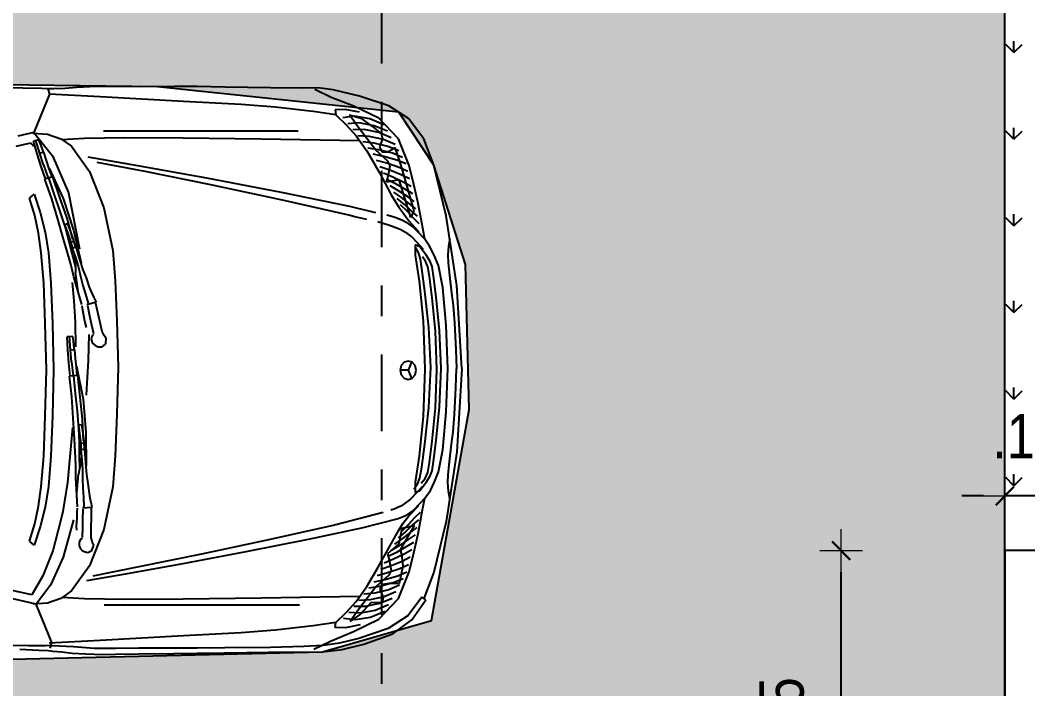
# Model space of a CAD drawing. Header units: millimetres. Extents: x 2718 to 3327, y 272 to 594.
# Drawn here: x 3072.515 to 3075.805, y 435.158 to 437.341 of the extents above; entities that cross this region are included whole.
import ezdxf

# ---------------------------------------------------------------- set-up
doc = ezdxf.new("R2010")
doc.units = ezdxf.units.MM
doc.header["$MEASUREMENT"] = 0
doc.linetypes.add('DASHDOT2', pattern=[0.5, 0.25, -0.125, 0, -0.125])
doc.layers.get('0').update_dxf_attribs({"linetype": 'CONTINUOUS'})
doc.layers.get('DEFPOINTS').update_dxf_attribs({"linetype": 'CONTINUOUS'})
doc.layers.add('COTA', color=7, linetype='CONTINUOUS')
doc.layers.add('E-hatch', color=8, linetype='CONTINUOUS')
doc.layers.add('E-Pen-C', color=4, linetype='CONTINUOUS', lineweight=15)
doc.layers.add('E-Pen-G', color=3, linetype='CONTINUOUS', lineweight=30)
doc.styles.add('F2', font='ARIALN.TTF')
doc.dimstyles.new('DIMENSION-1', dxfattribs={"dimtxt": 0.145, "dimasz": 0.07, "dimexe": 1, "dimexo": 0, "dimgap": 0.12, "dimtad": 1, "dimzin": 7, "dimdsep": 46, "dimtxsty": 'F2', "dimblk1": 'TRACO', "dimblk2": 'TRACO', "dimsah": 1, "dimcen": 1, "dimse1": 1, "dimse2": 1, "dimclrd": 4, "dimclre": 256, "dimclrt": 4, "dimadec": 8, "dimazin": 0, "dimtfac": 1, "dimtix": 1, "dimtmove": 2, "dimatfit": 3, "dimldrblk": 'TRACO', "dimfxl": 1, "dimtolj": 1, "dimtzin": 0, "dimarcsym": 0})

# ---------------------------------------------------------------- blocks, each defined once
blk = doc.blocks.new('TRACO')
at = {"layer": 'E-Pen-C'}
for p, q in [((0, 1), (0, -1)), ((-1, 0), (1, 0))]:
    blk.add_line(p, q, dxfattribs=at)
at = {"layer": 'E-Pen-G'}
blk.add_line((-0.424, -0.424), (0.424, 0.424), dxfattribs=at)
blk = doc.blocks.new('*D386')
at = {"layer": 'COTA', "color": 4, "linetype": 'Continuous', "lineweight": -2, "transparency": 16777216}
blk.add_line((3076.2363, 435.6789), (3076.2363, 439.2389), dxfattribs=at)
at = {"layer": 'DEFPOINTS', "color": 0, "linetype": 'Continuous', "transparency": 16777216}
for p in [(3075.7299, 439.3089, -2.0762), (3076.2363, 439.3089), (3075.7299, 435.6089)]:
    blk.add_point(p, dxfattribs=at)
at = {"layer": 'COTA', "color": 4, "linetype": 'Continuous', "lineweight": -2, "transparency": 16777216, "xscale": 0.07, "yscale": 0.07, "zscale": 0.07}
for p, rotation in [((3076.2363, 439.3089), 90), ((3076.2363, 435.6089), 270)]:
    blk.add_blockref('TRACO', p, dxfattribs=dict(at, rotation=rotation))
at = {"layer": 'COTA', "color": 4, "linetype": 'Continuous', "transparency": 16777216, "insert": (3076.0423, 437.4589), "char_height": 0.145, "attachment_point": 5, "rotation": 90, "style": 'F2'}
blk.add_mtext('\\A1;3.70', dxfattribs=at)
blk = doc.blocks.new('*D457')
at = {"layer": 'COTA', "color": 4, "linetype": 'Continuous', "lineweight": -2, "transparency": 16777216}
for p, q in [((3075.6599, 435.7873), (3075.5899, 435.7873)), ((3075.8799, 435.7873), (3075.7299, 435.7873)), ((3075.9499, 435.7873), (3076.0199, 435.7873))]:
    blk.add_line(p, q, dxfattribs=at)
at = {"layer": 'DEFPOINTS', "color": 0, "linetype": 'Continuous', "transparency": 16777216}
for p in [(3075.7299, 435.7873), (3075.7299, 435.6089, -1.8296), (3075.8799, 435.4225, -1.8296)]:
    blk.add_point(p, dxfattribs=at)
at = {"layer": 'COTA', "color": 4, "linetype": 'Continuous', "lineweight": -2, "transparency": 16777216, "xscale": 0.07, "yscale": 0.07, "zscale": 0.07}
blk.add_blockref('TRACO', (3075.7299, 435.7873), dxfattribs=at)
at = {"layer": 'COTA', "color": 4, "linetype": 'Continuous', "lineweight": -2, "transparency": 16777216, "xscale": 0.07, "yscale": 0.07, "zscale": 0.07, "rotation": 180}
blk.add_blockref('TRACO', (3075.8799, 435.7873), dxfattribs=at)
at = {"layer": 'COTA', "color": 4, "linetype": 'Continuous', "transparency": 16777216, "insert": (3075.8049, 435.9814), "char_height": 0.145, "attachment_point": 5, "style": 'F2'}
blk.add_mtext('\\A1;.15', dxfattribs=at)
blk = doc.blocks.new('*D487')
at = {"layer": 'COTA', "color": 4, "linetype": 'Continuous', "lineweight": -2, "transparency": 16777216}
blk.add_line((3075.1956, 434.5289), (3075.1956, 435.5389), dxfattribs=at)
at = {"layer": 'DEFPOINTS', "color": 0, "linetype": 'Continuous', "transparency": 16777216}
for p in [(3075.1956, 435.6089), (3075.7299, 435.6089, -1.8296), (3075.7299, 434.4589, -1.8296)]:
    blk.add_point(p, dxfattribs=at)
at = {"layer": 'COTA', "color": 4, "linetype": 'Continuous', "lineweight": -2, "transparency": 16777216, "xscale": 0.07, "yscale": 0.07, "zscale": 0.07}
for p, rotation in [((3075.1956, 435.6089), 90), ((3075.1956, 434.4589), 270)]:
    blk.add_blockref('TRACO', p, dxfattribs=dict(at, rotation=rotation))
at = {"layer": 'COTA', "color": 4, "linetype": 'Continuous', "transparency": 16777216, "insert": (3075.0015, 435.0339), "char_height": 0.145, "attachment_point": 5, "rotation": 90, "style": 'F2'}
blk.add_mtext('\\A1;1.15', dxfattribs=at)
blk = doc.blocks.new('Austin Mini dessus')
at = {"color": 8, "flags": 128}
for points in [[(-0.2069, 3.765), (-0.1204, 3.7865)], [(-0.1204, 3.7865), (-0.0703, 3.7926)], [(-0.114, 3.7617), (-0.0609, 3.787)], [(-0.0703, 3.7926), (-0.0241, 3.7916)], [(-0.0241, 3.7916), (0.0842, 3.7922)], [(0.0842, 3.7922), (0.2332, 3.7952)], [(0.2332, 3.7952), (0.3237, 3.797)], [(0.3237, 3.797), (0.3971, 3.7966)], [(0.3971, 3.7966), (0.5088, 3.7962)], [(0.5088, 3.7962), (0.581, 3.797)], [(0.581, 3.797), (0.6212, 3.7976)], [(0.6212, 3.7976), (0.674, 3.7963)], [(0.674, 3.7963), (0.7177, 3.7934)], [(0.7177, 3.7934), (0.7547, 3.7905)], [(0.7547, 3.7905), (0.7913, 3.7892)], [(0.7913, 3.7892), (0.8117, 3.7899)], [(0.8107, 3.7898), (0.8054, 3.7722)], [(0.8117, 3.7899), (0.831, 3.7901)], [(0.831, 3.7901), (0.8924, 3.7915)], [(0.8924, 3.7915), (1.0016, 3.7949)], [(-0.302, 3.7337), (-0.2069, 3.765)], [(-0.1874, 3.7324), (-0.114, 3.7617)], [(0.3684, 3.7483), (0.6405, 3.7634)], [(0.6405, 3.7634), (0.8064, 3.7721)], [(0.8054, 3.7722), (0.8566, 3.6469)], [(-0.3667, 3.6929), (-0.302, 3.7337)], [(-0.269, 3.694), (-0.1874, 3.7324)], [(-0.2065, 3.713), (-0.1595, 3.7223)], [(-0.1595, 3.7223), (-0.127, 3.7206)], [(-0.127, 3.7206), (-0.1288, 3.7047)], [(-0.0554, 3.7158), (0.0688, 3.7297)], [(0.0688, 3.7297), (0.18, 3.7384)], [(0.18, 3.7384), (0.3684, 3.7483)], [(-0.4163, 3.6266), (-0.3667, 3.6929)], [(-0.3332, 3.6261), (-0.269, 3.694)], [(-0.2862, 3.6722), (-0.24, 3.6915)], [(-0.2108, 3.6933), (-0.2557, 3.6613)], [(-0.24, 3.6915), (-0.1897, 3.6999)], [(-0.1734, 3.7051), (-0.2108, 3.6933)], [(-0.2018, 3.6646), (-0.1734, 3.7051)], [(-0.1897, 3.6999), (-0.152, 3.6952)], [(-0.1288, 3.7047), (-0.1629, 3.672)], [(-0.1288, 3.7047), (-0.0554, 3.7158)], [(-0.2983, 3.6509), (-0.2548, 3.669)], [(-0.2557, 3.6613), (-0.2776, 3.6432)], [(-0.2696, 3.6465), (-0.2217, 3.6563)], [(-0.2582, 3.5904), (-0.2018, 3.6646)], [(-0.2548, 3.669), (-0.2057, 3.6781)], [(-0.2217, 3.6563), (-0.1848, 3.6556)], [(-0.2057, 3.6781), (-0.1684, 3.6754)], [(-0.1629, 3.672), (-0.1958, 3.6357)], [(0.6296, 3.652), (-0.0059, 3.652)], [(-0.4494, 3.54), (-0.4163, 3.6266)], [(-0.3686, 3.5396), (-0.3332, 3.6261)], [(-0.3224, 3.6082), (-0.2844, 3.624)], [(-0.3103, 3.6295), (-0.2696, 3.6465)], [(-0.2844, 3.624), (-0.2378, 3.6344)], [(-0.2776, 3.6432), (-0.2819, 3.6262)], [(-0.2819, 3.6262), (-0.2717, 3.5998)], [(-0.2378, 3.6344), (-0.2012, 3.6358)], [(-0.1958, 3.6357), (-0.2299, 3.5876)], [(-0.2069, 3.6195), (0.1144, 3.6255)], [(0.1144, 3.6255), (0.369, 3.6287)], [(0.369, 3.6287), (0.5603, 3.6292)], [(0.5603, 3.6292), (0.6914, 3.6273)], [(0.6914, 3.6273), (0.7656, 3.6231)], [(0.769, 3.6265), (0.7337, 3.6018)], [(0.8118, 3.6411), (0.769, 3.6265)], [(0.8566, 3.6469), (0.7958, 3.5707)], [(0.8596, 3.6444), (0.8118, 3.6411)], [(0.835, 3.6098), (0.8402, 3.6233)], [(0.8372, 3.5784), (0.8502, 3.6203)], [(0.8402, 3.6233), (0.8582, 3.6183)], [(0.8566, 3.6469), (0.909, 3.6348)], [(-0.3219, 3.5976), (-0.3417, 3.5395)], [(-0.3344, 3.5868), (-0.2992, 3.6015)], [(-0.3144, 3.5923), (-0.3219, 3.5976)], [(-0.2975, 3.5839), (-0.3144, 3.5923)], [(-0.3139, 3.579), (-0.2698, 3.5907)], [(-0.2994, 3.5535), (-0.2582, 3.5904)], [(-0.2992, 3.6015), (-0.2538, 3.6126)], [(-0.2717, 3.5998), (-0.28, 3.5832)], [(-0.2299, 3.5876), (-0.2701, 3.5169)], [(-0.2698, 3.5907), (-0.2341, 3.5963)], [(-0.2538, 3.6126), (-0.2177, 3.6161)], [(0.7337, 3.6018), (0.675, 3.5196)], [(0.8252, 3.5824), (0.8299, 3.5961)], [(0.8299, 3.5961), (0.835, 3.6098)], [(0.8462, 3.577), (0.8582, 3.6183)], [(0.8604, 3.6051), (0.8577, 3.6008)], [(0.8634, 3.6093), (0.8604, 3.6051)], [(0.8666, 3.6133), (0.8634, 3.6093)], [(0.9143, 3.6021), (0.8666, 3.6133)], [(-0.3585, 3.5441), (-0.3287, 3.5566)], [(-0.3465, 3.5655), (-0.3139, 3.579)], [(-0.3287, 3.5566), (-0.2858, 3.5689)], [(-0.3066, 3.538), (-0.2994, 3.5535)], [(-0.28, 3.5832), (-0.2975, 3.5839)], [(-0.2955, 3.5465), (-0.2617, 3.5558)], [(-0.2858, 3.5689), (-0.2505, 3.5765)], [(0.517, 3.5386), (0.6793, 3.5662)], [(0.7958, 3.5707), (0.7435, 3.4498)], [(0.8063, 3.5287), (0.8151, 3.5556)], [(0.8151, 3.5556), (0.8242, 3.5824)], [(0.8252, 3.5824), (0.8372, 3.5784)], [(0.8257, 3.5419), (0.8372, 3.5784)], [(0.8334, 3.5361), (0.8462, 3.577)], [(-0.4897, 3.3744), (-0.4494, 3.54)], [(-0.3843, 3.4776), (-0.3686, 3.5396)], [(-0.3639, 3.5197), (-0.3356, 3.5327)], [(-0.3417, 3.5395), (-0.3534, 3.4979)], [(-0.3424, 3.5089), (-0.3051, 3.524)], [(-0.3356, 3.5327), (-0.2955, 3.5465)], [(-0.3001, 3.5036), (-0.3066, 3.538)], [(-0.3051, 3.524), (-0.273, 3.5351)], [(0.2925, 3.4981), (0.517, 3.5386)], [(0.4929, 3.5192), (0.6502, 3.5491)], [(0.8067, 3.5309), (0.7615, 3.4315)], [(0.7972, 3.5019), (0.8063, 3.5287)], [(0.8257, 3.5419), (0.8097, 3.4979)], [(0.8192, 3.4954), (0.8334, 3.5361)], [(-0.374, 3.3698), (-0.3363, 3.4925)], [(-0.3693, 3.4953), (-0.3424, 3.5089)], [(-0.3534, 3.4979), (-0.3572, 3.4821)], [(-0.3493, 3.4851), (-0.3148, 3.5016)], [(-0.3363, 3.4925), (-0.2946, 3.4845)], [(-0.3244, 3.4792), (-0.2956, 3.4936)], [(-0.3148, 3.5016), (-0.2843, 3.5144)], [(-0.2701, 3.5169), (-0.3098, 3.443)], [(-0.2946, 3.4845), (-0.3001, 3.5036)], [(0.0478, 3.4514), (0.2925, 3.4981)], [(0.2791, 3.4759), (0.4929, 3.5192)], [(0.675, 3.5196), (0.6278, 3.4015)], [(0.7718, 3.4351), (0.7952, 3.5024)], [(0.8092, 3.4984), (0.7905, 3.4435)], [(0.7952, 3.5024), (0.8192, 3.4954)], [(0.7985, 3.4305), (0.8212, 3.4949)], [(-0.3968, 3.4202), (-0.3843, 3.4776)], [(-0.3572, 3.4821), (-0.3836, 3.3914)], [(-0.38, 3.4466), (-0.3561, 3.4613)], [(-0.3746, 3.4709), (-0.3493, 3.4851)], [(-0.363, 3.4375), (-0.3341, 3.4567)], [(-0.3561, 3.4613), (-0.3244, 3.4792)], [(-0.3341, 3.4567), (-0.3068, 3.4729)], [(0.0453, 3.4261), (0.2791, 3.4759)], [(-0.3854, 3.4222), (-0.363, 3.4375)], [(-0.3698, 3.4136), (-0.3437, 3.4343)], [(-0.3534, 3.4119), (-0.3294, 3.4315)], [(-0.3437, 3.4343), (-0.3181, 3.4522)], [(-0.3098, 3.443), (-0.3346, 3.403)], [(-0.1749, 3.4052), (0.0478, 3.4514)], [(-0.172, 3.3767), (0.0453, 3.4261)], [(0.7435, 3.4498), (0.7081, 3.2674)], [(0.7615, 3.4315), (0.7277, 3.3278)], [(0.7484, 3.3675), (0.7718, 3.4351)], [(0.7905, 3.4435), (0.7715, 3.3887)], [(0.7785, 3.3642), (0.7985, 3.4305)], [(0.8558, 3.4451), (0.8359, 3.3854)], [(0.8536, 3.3763), (0.8715, 3.4329)], [(0.8715, 3.4329), (0.8558, 3.4451)], [(-0.4112, 3.3468), (-0.3968, 3.4202)], [(-0.3961, 3.3734), (-0.3767, 3.3898)], [(-0.3908, 3.3978), (-0.3698, 3.4136)], [(-0.3836, 3.3914), (-0.374, 3.3698)], [(-0.3836, 3.366), (-0.363, 3.3894)], [(-0.3767, 3.3898), (-0.3534, 3.4119)], [(-0.363, 3.3894), (-0.3407, 3.4108)], [(-0.3346, 3.403), (-0.3481, 3.3863)], [(-0.2599, 3.3851), (-0.2335, 3.3912)], [(-0.2335, 3.3912), (-0.2013, 3.399)], [(-0.2013, 3.399), (-0.1749, 3.4052)], [(0.6278, 3.4015), (0.5988, 3.2619)], [(0.7715, 3.3887), (0.7537, 3.3335)], [(-0.5243, 3.1472), (-0.4897, 3.3744)], [(-0.4015, 3.349), (-0.3836, 3.366)], [(-0.3679, 3.3589), (-0.4003, 3.3232)], [(-0.3683, 3.348), (-0.347, 3.3593)], [(-0.3481, 3.3863), (-0.3679, 3.3589)], [(-0.347, 3.3593), (-0.3226, 3.369)], [(-0.3226, 3.369), (-0.2958, 3.3774)], [(-0.2307, 3.363), (-0.2112, 3.3675)], [(-0.2112, 3.3675), (-0.1915, 3.3721)], [(-0.1915, 3.3721), (-0.172, 3.3767)], [(0.7293, 3.299), (0.7484, 3.3675)], [(0.7597, 3.2985), (0.7785, 3.3642)], [(0.8359, 3.3854), (0.8202, 3.3211)], [(0.8415, 3.3179), (0.8536, 3.3763)], [(-0.4198, 3.2983), (-0.4112, 3.3468)], [(-0.397, 3.3226), (-0.3805, 3.3391)], [(-0.3805, 3.3391), (-0.3683, 3.348)], [(-0.3644, 3.3161), (-0.339, 3.3298)], [(-0.339, 3.3298), (-0.3048, 3.3438)], [(-0.3048, 3.3438), (-0.2667, 3.355)], [(0.7277, 3.3278), (0.7023, 3.2216)], [(0.7374, 3.3232), (0.728, 3.2975)], [(0.7472, 3.3485), (0.7374, 3.3232)], [(0.7537, 3.3335), (0.7422, 3.2911)], [(0.7462, 3.3202), (0.7557, 3.3455)], [(0.7472, 3.3485), (0.7557, 3.345)], [(-0.5014, 3.3001), (-0.4965, 3.2759)], [(-0.435, 3.2757), (-0.4198, 3.2983)], [(-0.4198, 3.2983), (-0.397, 3.3226)], [(-0.415, 3.2655), (-0.3926, 3.2902)], [(-0.3926, 3.2902), (-0.3764, 3.3069)], [(-0.3764, 3.3069), (-0.3644, 3.3161)], [(0.728, 3.2975), (0.7203, 3.2716)], [(0.7263, 3.2915), (0.7353, 3.2885)], [(0.7293, 3.2686), (0.7371, 3.2944)], [(0.7422, 3.2911), (0.7318, 3.2485)], [(0.7371, 3.2944), (0.7462, 3.3202)], [(0.7478, 3.258), (0.7597, 3.2985)], [(0.8202, 3.3211), (0.8092, 3.2537)], [(0.8325, 3.2537), (0.8415, 3.3179)], [(-0.4965, 3.2759), (-0.4951, 3.2474)], [(-0.4498, 3.2462), (-0.435, 3.2757)], [(-0.4251, 3.2451), (-0.4036, 3.2735)], [(-0.4036, 3.2735), (-0.3881, 3.2799)], [(-0.3992, 3.255), (-0.3897, 3.273)], [(-0.3881, 3.2799), (-0.3879, 3.2469)], [(0.5988, 3.2619), (0.5909, 3.1628)], [(0.7153, 3.258), (0.7105, 3.2437)], [(0.7198, 3.2721), (0.7153, 3.258)], [(0.7313, 3.2686), (0.72, 3.2361)], [(0.7208, 3.2721), (0.7313, 3.2686)], [(0.7361, 3.2172), (0.7478, 3.258)], [(-0.4951, 3.2474), (-0.4961, 3.222)], [(-0.4642, 3.2131), (-0.4498, 3.2462)], [(-0.4433, 3.2092), (-0.4368, 3.2263)], [(-0.4368, 3.2263), (-0.4251, 3.2451)], [(-0.4292, 3.2081), (-0.4223, 3.2271)], [(-0.4223, 3.2271), (-0.4123, 3.2411)], [(-0.4102, 3.2033), (-0.4054, 3.2337)], [(-0.4054, 3.2337), (-0.3992, 3.255)], [(-0.3879, 3.2469), (-0.4009, 3.1615)], [(0.7063, 3.2296), (0.6964, 3.1985)], [(0.7105, 3.2437), (0.7063, 3.2296)], [(0.72, 3.2361), (0.7116, 3.2101)], [(0.7318, 3.2485), (0.7208, 3.2061)], [(0.7215, 3.2248), (0.721, 3.2072)], [(0.7243, 3.2421), (0.7215, 3.2248)], [(0.8092, 3.2537), (0.8014, 3.1546)], [(0.8246, 3.1546), (0.8325, 3.2537)], [(-0.4961, 3.222), (-0.5002, 3.1805)], [(-0.4783, 3.1411), (-0.4642, 3.2131)], [(-0.4482, 3.1794), (-0.4433, 3.2092)], [(-0.4345, 3.1767), (-0.4292, 3.2081)], [(-0.42, 3.129), (-0.4102, 3.2033)], [(0.6964, 3.1985), (0.6864, 3.1723)], [(0.7116, 3.2101), (0.7041, 3.1774)], [(0.721, 3.2072), (0.7203, 3.1896)], [(0.7263, 3.1761), (0.7361, 3.2172)], [(-0.5002, 3.1805), (-0.5068, 3.1221)], [(-0.457, 3.1102), (-0.4482, 3.1794)], [(-0.4433, 3.1075), (-0.4345, 3.1767)], [(-0.4009, 3.1615), (-0.4139, 3.0323)], [(0.5909, 3.1628), (0.5858, 3.0317)], [(0.6864, 3.1723), (0.6761, 3.1418)], [(0.7041, 3.1774), (0.6969, 3.1476)], [(0.6998, 3.0852), (0.7263, 3.1761)], [(0.7123, 3.1286), (0.7203, 3.1896)], [(-0.5405, 2.876), (-0.5243, 3.1472)], [(-0.4897, 3.0166), (-0.4783, 3.1411)], [(-0.4326, 3.01), (-0.42, 3.129)], [(0.6698, 3.1266), (0.6607, 3.1082)], [(0.6761, 3.1418), (0.6698, 3.1266)], [(0.6969, 3.1476), (0.6884, 3.1193)], [(0.7318, 3.1572), (0.726, 3.0977)], [(0.8014, 3.1546), (0.7962, 3.0235)], [(0.8194, 3.0235), (0.8246, 3.1546)], [(-0.5068, 3.1221), (-0.5121, 3.0818)], [(-0.4678, 3.0008), (-0.457, 3.1102)], [(-0.4541, 2.9981), (-0.4433, 3.1075)], [(0.6338, 2.997), (0.6553, 3.0927)], [(0.6607, 3.1082), (0.6538, 3.0932)], [(0.6538, 3.0932), (0.6836, 3.0845)], [(0.6884, 3.1193), (0.6795, 3.0899)], [(0.726, 3.0977), (0.7219, 3.0275)], [(-0.5121, 3.0818), (-0.5164, 3.0261)], [(0.6818, 3.0817), (0.6747, 3.0485)], [(0.6902, 3.0313), (0.6957, 3.0601)], [(0.6957, 3.0601), (0.6993, 3.0807)], [(-0.4139, 3.0323), (-0.4198, 2.8742)], [(0.5858, 3.0317), (0.5818, 2.8809)], [(0.6747, 3.0485), (0.6693, 3.0237)], [(0.6853, 3.0102), (0.6902, 3.0313)], [(0.7219, 3.0275), (0.7205, 2.9476)], [(-0.5164, 3.0261), (-0.5207, 2.9376)], [(-0.4943, 2.876), (-0.4897, 3.0166)], [(-0.473, 2.876), (-0.4678, 3.0008)], [(-0.4594, 2.8733), (-0.4541, 2.9981)], [(-0.4389, 2.8801), (-0.4326, 3.01)], [(0.6273, 2.9847), (0.6338, 2.997)], [(0.6693, 3.0237), (0.6625, 2.9905)], [(0.7962, 3.0235), (0.7923, 2.8727)], [(0.8155, 2.8727), (0.8194, 3.0235)], [(0.6202, 2.9747), (0.6273, 2.9847)], [(0.6221, 2.9567), (0.6202, 2.9747)], [(0.6618, 2.9878), (0.6631, 2.986)], [(0.6631, 2.986), (0.6661, 2.9845)], [(0.6661, 2.9845), (0.6693, 2.9748)], [(0.6693, 2.9748), (0.6662, 2.9608)], [(0.677, 2.9877), (0.6796, 2.9022)], [(0.7259, 2.9524), (0.7277, 2.9669)], [(0.7277, 2.9669), (0.7297, 2.9812)], [(0.7297, 2.9812), (0.7484, 2.9804)], [(0.7369, 2.9367), (0.7402, 2.9806)], [(0.7461, 2.9374), (0.7484, 2.9804)], [(-0.5207, 2.9376), (-0.5227, 2.876)], [(0.6341, 2.9475), (0.6221, 2.9567)], [(0.6455, 2.9473), (0.6341, 2.9475)], [(0.6529, 2.9495), (0.6455, 2.9473)], [(0.6577, 2.9524), (0.6529, 2.9495)], [(0.6662, 2.9608), (0.6577, 2.9524)], [(0.7205, 2.9096), (0.7234, 2.9377)], [(0.7244, 2.9379), (0.7259, 2.9524)], [(0.7244, 2.9379), (0.7369, 2.9367)], [(0.7339, 2.8986), (0.7369, 2.9367)], [(0.7427, 2.8947), (0.7461, 2.9374)], [(-0.3881, 2.8859), (-0.3786, 2.8967)], [(-0.3786, 2.8967), (-0.3653, 2.9008)], [(-0.3767, 2.8977), (-0.3653, 2.8708)], [(-0.3653, 2.9008), (-0.352, 2.8967)], [(-0.352, 2.8967), (-0.3425, 2.8859)], [(0.6796, 2.9022), (0.6837, 2.8284)], [(0.718, 2.8814), (0.7205, 2.9096)], [(0.7339, 2.8986), (0.7283, 2.8522)], [(-0.5405, 2.876), (-0.5243, 2.6047)], [(-0.5207, 2.8143), (-0.5227, 2.876)], [(-0.4897, 2.7353), (-0.4943, 2.876)], [(-0.4678, 2.7512), (-0.473, 2.876)], [(-0.4541, 2.7484), (-0.4594, 2.8733)], [(-0.4326, 2.7495), (-0.4389, 2.8801)], [(-0.4198, 2.8742), (-0.4139, 2.72)], [(-0.3917, 2.8708), (-0.3881, 2.8859)], [(-0.3881, 2.8557), (-0.3917, 2.8708)], [(-0.3653, 2.8708), (-0.3767, 2.844)], [(-0.3653, 2.8708), (-0.3389, 2.8708)], [(-0.3425, 2.8859), (-0.3389, 2.8708)], [(-0.3389, 2.8708), (-0.3425, 2.8557)], [(0.5818, 2.8809), (0.5858, 2.7275)], [(0.7179, 2.8836), (0.6962, 2.7767)], [(0.7152, 2.8533), (0.718, 2.8814)], [(0.7381, 2.8519), (0.7427, 2.8947)], [(0.7923, 2.8727), (0.7962, 2.7218)], [(0.8194, 2.7218), (0.8155, 2.8727)], [(-0.3786, 2.845), (-0.3881, 2.8557)], [(-0.3653, 2.8409), (-0.3786, 2.845)], [(-0.352, 2.845), (-0.3653, 2.8409)], [(-0.3425, 2.8557), (-0.352, 2.845)], [(0.7054, 2.7825), (0.7131, 2.8533)], [(0.7131, 2.8533), (0.7381, 2.8519)], [(0.7277, 2.8526), (0.7218, 2.7949)], [(0.7325, 2.784), (0.7401, 2.8518)], [(-0.5164, 2.7259), (-0.5207, 2.8143)], [(0.6837, 2.8284), (0.6857, 2.7893)], [(0.6962, 2.7767), (0.6866, 2.668)], [(0.6979, 2.7113), (0.7054, 2.7825)], [(0.7218, 2.7949), (0.7156, 2.7372)], [(0.7279, 2.7148), (0.7325, 2.784)], [(-0.4783, 2.6109), (-0.4897, 2.7353)], [(-0.457, 2.6417), (-0.4678, 2.7512)], [(-0.4433, 2.639), (-0.4541, 2.7484)], [(-0.42, 2.6293), (-0.4326, 2.7495)], [(0.7156, 2.7372), (0.7107, 2.6794)], [(-0.5121, 2.6701), (-0.5164, 2.7259)], [(-0.4139, 2.72), (-0.4009, 2.5911)], [(0.5858, 2.7275), (0.5909, 2.5917)], [(0.6946, 2.6403), (0.6979, 2.7113)], [(0.7244, 2.6467), (0.7279, 2.7148)], [(0.7962, 2.7218), (0.8014, 2.5907)], [(0.8246, 2.5907), (0.8194, 2.7218)], [(-0.5068, 2.6299), (-0.5121, 2.6701)], [(0.6866, 2.668), (0.6857, 2.5588)], [(0.6971, 2.6657), (0.6937, 2.6386)], [(0.701, 2.6926), (0.6971, 2.6657)], [(0.701, 2.6926), (0.7101, 2.6911)], [(0.7063, 2.6647), (0.71, 2.6915)], [(0.7107, 2.6794), (0.709, 2.6356)], [(0.731, 2.6835), (0.7474, 2.5042)], [(-0.4482, 2.5725), (-0.457, 2.6417)], [(-0.4345, 2.5698), (-0.4433, 2.639)], [(0.6937, 2.6386), (0.692, 2.6115)], [(0.6934, 2.6323), (0.7028, 2.6314)], [(0.7015, 2.6106), (0.7033, 2.6376)], [(0.7033, 2.6376), (0.7063, 2.6647)], [(0.709, 2.6356), (0.7085, 2.5917)], [(0.7219, 2.6045), (0.7244, 2.6467)], [(-0.5243, 2.6047), (-0.4897, 2.3776)], [(-0.5002, 2.5714), (-0.5068, 2.6299)], [(-0.4642, 2.5388), (-0.4783, 2.6109)], [(-0.4102, 2.5543), (-0.42, 2.6293)], [(0.6914, 2.6119), (0.6903, 2.5972)], [(0.6924, 2.6121), (0.7034, 2.6111)], [(0.7034, 2.6111), (0.6997, 2.5769)], [(0.7197, 2.5621), (0.7219, 2.6045)], [(-0.4961, 2.5299), (-0.5002, 2.5714)], [(-0.4433, 2.5428), (-0.4482, 2.5725)], [(-0.429, 2.5374), (-0.4345, 2.5698)], [(-0.4009, 2.5911), (-0.3879, 2.5051)], [(0.5909, 2.5917), (0.5988, 2.49)], [(0.6878, 2.5675), (0.6847, 2.5306)], [(0.689, 2.5822), (0.6878, 2.5675)], [(0.6903, 2.5972), (0.689, 2.5822)], [(0.6997, 2.5769), (0.6975, 2.5497)], [(0.7026, 2.5837), (0.7038, 2.5662)], [(0.7038, 2.5662), (0.7072, 2.5489)], [(0.7085, 2.5917), (0.7072, 2.5478)], [(0.8014, 2.5907), (0.8092, 2.4916)], [(0.8325, 2.4916), (0.8246, 2.5907)], [(-0.4511, 2.5067), (-0.4642, 2.5388)], [(-0.4368, 2.5257), (-0.4433, 2.5428)], [(-0.4211, 2.5171), (-0.429, 2.5374)], [(-0.4038, 2.5192), (-0.4102, 2.5543)], [(0.6975, 2.5497), (0.6975, 2.5161)], [(0.7072, 2.5489), (0.7105, 2.5317)], [(0.7193, 2.5199), (0.7197, 2.5621)], [(-0.4965, 2.4761), (-0.4951, 2.5046)], [(-0.4951, 2.5046), (-0.4961, 2.5299)], [(-0.4377, 2.4782), (-0.4511, 2.5067)], [(-0.4251, 2.5069), (-0.4368, 2.5257)], [(-0.4036, 2.4784), (-0.4251, 2.5069)], [(-0.4082, 2.5023), (-0.4211, 2.5171)], [(-0.3951, 2.4956), (-0.4038, 2.5192)], [(-0.3879, 2.5051), (-0.3881, 2.472)], [(0.6807, 2.5008), (0.6754, 2.4613)], [(0.6847, 2.5306), (0.6807, 2.5008)], [(0.6975, 2.5161), (0.6972, 2.4854)], [(0.7164, 2.4705), (0.7105, 2.5317)], [(0.714, 2.4253), (0.7193, 2.5199)], [(0.7474, 2.5042), (0.7622, 2.4097)], [(-0.5014, 2.4519), (-0.4965, 2.4761)], [(-0.4198, 2.4536), (-0.4377, 2.4782)], [(-0.4106, 2.4907), (-0.373, 2.4496)], [(-0.3881, 2.472), (-0.4036, 2.4784)], [(-0.3837, 2.4832), (-0.3951, 2.4956)], [(0.5988, 2.49), (0.6278, 2.3505)], [(0.6972, 2.4854), (0.6952, 2.456)], [(0.8092, 2.4916), (0.8202, 2.4242)], [(0.8415, 2.4274), (0.8325, 2.4916)], [(-0.4198, 2.4536), (-0.3822, 2.4143)], [(-0.4126, 2.4151), (-0.4198, 2.4536)], [(-0.373, 2.4496), (-0.3435, 2.4277)], [(0.6699, 2.4354), (0.6674, 2.4227)], [(0.673, 2.4486), (0.6699, 2.4354)], [(0.6754, 2.4613), (0.673, 2.4486)], [(0.6952, 2.456), (0.6932, 2.4254)], [(-0.3975, 2.3367), (-0.4126, 2.4151)], [(-0.4043, 2.4065), (-0.3863, 2.3895)], [(-0.3677, 2.3955), (-0.4003, 2.4288)], [(-0.3822, 2.4143), (-0.3546, 2.3944)], [(-0.3435, 2.4277), (-0.32, 2.4176)], [(-0.32, 2.4176), (-0.3092, 2.4141)], [(-0.2838, 2.4064), (-0.1243, 2.3655)], [(0.6674, 2.4227), (0.6984, 2.421)], [(0.6695, 2.3245), (0.669, 2.4226)], [(0.6972, 2.4178), (0.6978, 2.3839)], [(0.715, 2.4096), (0.7145, 2.4208)], [(0.7153, 2.3984), (0.715, 2.4096)], [(0.7622, 2.4097), (0.7686, 2.3821)], [(0.8202, 2.4242), (0.8359, 2.3599)], [(0.8536, 2.369), (0.8415, 2.4274)], [(-0.4897, 2.3776), (-0.4494, 2.2119)], [(-0.3989, 2.3821), (-0.3794, 2.3657)], [(-0.3863, 2.3895), (-0.3657, 2.3661)], [(-0.3478, 2.3704), (-0.3677, 2.3955)], [(-0.3546, 2.3944), (-0.3323, 2.3856)], [(-0.3346, 2.3489), (-0.3478, 2.3704)], [(-0.3323, 2.3856), (-0.2128, 2.3556)], [(0.6978, 2.3839), (0.6981, 2.3586)], [(0.7156, 2.3872), (0.7153, 2.3984)], [(0.7163, 2.3745), (0.7156, 2.3872)], [(0.717, 2.3616), (0.7163, 2.3745)], [(0.7276, 2.3821), (0.761, 2.261)], [(0.7686, 2.3821), (0.7952, 2.2812)], [(0.8715, 2.3124), (0.8536, 2.369)], [(-0.3843, 2.2744), (-0.3975, 2.3367)], [(-0.3935, 2.3577), (-0.3726, 2.3419)], [(-0.3864, 2.3641), (-0.3443, 2.3544)], [(-0.3402, 2.2847), (-0.3864, 2.3641)], [(-0.3794, 2.3657), (-0.3561, 2.3436)], [(-0.3726, 2.3419), (-0.3464, 2.3212)], [(-0.3657, 2.3661), (-0.3434, 2.3447)], [(-0.3561, 2.3436), (-0.3321, 2.324)], [(-0.3443, 2.3544), (-0.3348, 2.3038)], [(-0.3048, 2.2947), (-0.3346, 2.3489)], [(-0.2128, 2.3556), (-0.0386, 2.3181)], [(-0.1243, 2.3655), (0.085, 2.3182)], [(0.6278, 2.3505), (0.675, 2.2324)], [(0.6981, 2.3586), (0.6989, 2.3247)], [(0.7167, 2.349), (0.717, 2.3616)], [(0.8359, 2.3599), (0.8558, 2.3002)], [(-0.3881, 2.3334), (-0.3657, 2.3181)], [(-0.3827, 2.309), (-0.3589, 2.2942)], [(-0.3657, 2.3181), (-0.3368, 2.2988)], [(-0.3464, 2.3212), (-0.3209, 2.3033)], [(-0.3348, 2.3038), (-0.2973, 2.271)], [(-0.0386, 2.3181), (0.1643, 2.2777)], [(0.085, 2.3182), (0.3093, 2.2706)], [(0.6613, 2.2997), (0.6659, 2.3111)], [(0.6659, 2.3111), (0.6695, 2.3245)], [(0.6989, 2.3218), (0.7006, 2.3204)], [(0.7006, 2.3204), (0.7038, 2.3197)], [(0.7038, 2.3197), (0.7091, 2.3109)], [(0.7091, 2.3109), (0.7093, 2.2966)], [(0.8558, 2.3002), (0.8715, 2.3124)], [(-0.3686, 2.2124), (-0.3843, 2.2744)], [(-0.3774, 2.2846), (-0.352, 2.2704)], [(-0.3589, 2.2942), (-0.3272, 2.2763)], [(-0.352, 2.2704), (-0.3175, 2.2539)], [(-0.3489, 2.2319), (-0.3449, 2.2704)], [(-0.3449, 2.2704), (-0.3402, 2.2847)], [(-0.3368, 2.2988), (-0.3096, 2.2826)], [(-0.3272, 2.2763), (-0.2983, 2.2619)], [(-0.2675, 2.228), (-0.3048, 2.2947)], [(-0.2973, 2.271), (-0.3028, 2.2519)], [(0.1643, 2.2777), (0.3699, 2.2387)], [(0.3093, 2.2706), (0.5139, 2.2288)], [(0.6672, 2.2826), (0.6613, 2.2997)], [(0.6809, 2.2764), (0.6672, 2.2826)], [(0.6921, 2.2787), (0.6809, 2.2764)], [(0.6988, 2.2826), (0.6921, 2.2787)], [(0.7029, 2.2864), (0.6988, 2.2826)], [(0.7093, 2.2966), (0.7029, 2.2864)], [(0.7952, 2.2812), (0.8271, 2.1996)], [(-0.372, 2.2602), (-0.3452, 2.2466)], [(-0.3452, 2.2466), (-0.3079, 2.2315)], [(-0.3175, 2.2539), (-0.287, 2.2412)], [(-0.3028, 2.2519), (-0.3094, 2.2175)], [(0.3699, 2.2387), (0.552, 2.2057)], [(0.761, 2.261), (0.8021, 2.1691)], [(0.8634, 2.1376), (1.3706, 2.2486)], [(-0.4494, 2.2119), (-0.4163, 2.1254)], [(-0.3332, 2.1259), (-0.3686, 2.2124)], [(-0.3666, 2.2358), (-0.3383, 2.2228)], [(-0.3612, 2.2114), (-0.3315, 2.199)], [(-0.3375, 2.1754), (-0.3489, 2.2319)], [(-0.3383, 2.2228), (-0.2982, 2.209)], [(-0.3094, 2.2175), (-0.3021, 2.202)], [(-0.3079, 2.2315), (-0.2757, 2.2204)], [(-0.2982, 2.209), (-0.2645, 2.1997)], [(-0.2299, 2.1644), (-0.2675, 2.228)], [(0.5139, 2.2288), (0.6638, 2.199)], [(0.552, 2.2057), (0.6848, 2.1831)], [(0.675, 2.2324), (0.7337, 2.1502)], [(-0.3492, 2.1901), (-0.3167, 2.1765)], [(-0.3267, 2.1761), (-0.3375, 2.1754)], [(-0.3315, 2.199), (-0.2886, 2.1866)], [(-0.3036, 2.1762), (-0.3267, 2.1761)], [(-0.3167, 2.1765), (-0.2725, 2.1648)], [(-0.2827, 2.1724), (-0.3036, 2.1762)], [(-0.3021, 2.202), (-0.261, 2.1651)], [(-0.2886, 2.1866), (-0.2532, 2.179)], [(-0.2744, 2.1557), (-0.2827, 2.1724)], [(0.8271, 2.1996), (0.8634, 2.1376)], [(-0.3372, 2.1687), (-0.3019, 2.154)], [(-0.3251, 2.1474), (-0.2871, 2.1315)], [(-0.3019, 2.154), (-0.2565, 2.1429)], [(-0.2847, 2.1294), (-0.2744, 2.1557)], [(-0.2725, 2.1648), (-0.2368, 2.1592)], [(-0.261, 2.1651), (-0.2046, 2.0909)], [(-0.2565, 2.1429), (-0.2204, 2.1395)], [(-0.1958, 2.1163), (-0.2299, 2.1644)], [(0.7337, 2.1502), (0.769, 2.1254)], [(0.8021, 2.1691), (0.849, 2.1068)], [(0.9014, 2.1189), (1.0142, 2.1447)], [(-0.4226, 2.1216), (-0.4101, 2.1302)], [(-0.3778, 2.0561), (-0.4226, 2.1216)], [(-0.4101, 2.1302), (-0.3656, 2.0699)], [(-0.269, 2.0579), (-0.3332, 2.1259)], [(-0.3131, 2.126), (-0.2723, 2.109)], [(-0.2871, 2.1315), (-0.2405, 2.1211)], [(-0.2803, 2.1124), (-0.2847, 2.1294)], [(-0.2456, 2.1137), (-0.2803, 2.1124)], [(-0.2723, 2.109), (-0.2245, 2.0993)], [(-0.2071, 2.072), (-0.2456, 2.1137)], [(-0.2405, 2.1211), (-0.204, 2.1197)], [(-0.2069, 2.1325), (0.1144, 2.1265)], [(-0.1629, 2.08), (-0.1958, 2.1163)], [(0.1144, 2.1265), (0.369, 2.1233)], [(0.369, 2.1233), (0.5603, 2.1227)], [(0.5603, 2.1227), (0.6914, 2.1247)], [(0.6914, 2.1247), (0.7656, 2.1289)], [(0.769, 2.1254), (0.8118, 2.1109)], [(0.7979, 1.9816), (0.849, 2.1068)], [(0.8118, 2.1109), (0.8596, 2.1076)], [(0.849, 2.1068), (0.9014, 2.1189)], [(-0.301, 2.1047), (-0.2575, 2.0865)], [(-0.289, 2.0833), (-0.2428, 2.064)], [(-0.2575, 2.0865), (-0.2084, 2.0774)], [(-0.2245, 2.0993), (-0.1876, 2.0999)], [(-0.2084, 2.0774), (-0.1711, 2.0801)], [(-0.2046, 2.0909), (-0.1762, 2.0504)], [(-0.1288, 2.0473), (-0.1629, 2.08)], [(0.6276, 2.1045), (-0.0104, 2.1045)], [(-0.3153, 2.0107), (-0.3778, 2.0561)], [(-0.3656, 2.0699), (-0.3005, 2.0279)], [(-0.1866, 2.0184), (-0.269, 2.0579)], [(-0.2428, 2.064), (-0.1924, 2.0556)], [(-0.1762, 2.0504), (-0.2071, 2.072)], [(-0.1924, 2.0556), (-0.1547, 2.0604)], [(-0.1288, 2.0473), (-0.0554, 2.0362)], [(-0.1273, 2.0313), (-0.1288, 2.0473)], [(-0.2203, 1.9763), (-0.3153, 2.0107)], [(-0.3005, 2.0279), (-0.2047, 1.9948)], [(-0.2082, 2.0394), (-0.1605, 2.0298)], [(-0.1118, 1.9868), (-0.1866, 2.0184)], [(-0.1605, 2.0298), (-0.1273, 2.0313)], [(-0.0554, 2.0362), (0.0688, 2.0223)], [(0.0688, 2.0223), (0.18, 2.0136)], [(0.18, 2.0136), (0.3684, 2.0036)], [(-0.1499, 1.9594), (-0.2203, 1.9763)], [(-0.2047, 1.9948), (-0.141, 1.9797)], [(-0.141, 1.9797), (-0.088, 1.9728)], [(-0.0578, 1.9603), (-0.1118, 1.9868)], [(0.3684, 2.0036), (0.6405, 1.9886)], [(0.6405, 1.9886), (0.8064, 1.9798)], [(0.8032, 1.9639), (0.7979, 1.9816)], [(-0.0857, 1.9511), (-0.1499, 1.9594)], [(-0.088, 1.9728), (-0.0243, 1.9685)], [(-0.0153, 1.9503), (-0.0857, 1.9511)], [(-0.0243, 1.9685), (0.084, 1.9658)], [(0.0907, 1.9502), (-0.0153, 1.9503)], [(0.084, 1.9658), (0.2331, 1.9643)], [(0.2354, 1.9481), (0.0907, 1.9502)], [(0.2331, 1.9643), (0.3237, 1.9638)], [(0.3237, 1.9468), (0.2354, 1.9481)], [(0.3237, 1.9638), (0.3991, 1.9639)], [(0.3994, 1.9465), (0.3237, 1.9468)], [(0.3991, 1.9639), (0.5144, 1.9637)], [(0.5154, 1.9455), (0.3994, 1.9465)], [(0.5144, 1.9637), (0.5887, 1.9626)], [(0.5899, 1.9439), (0.5154, 1.9455)], [(0.5887, 1.9626), (0.6591, 1.9627)], [(0.6316, 1.9433), (0.5899, 1.9439)], [(0.6869, 1.9446), (0.6316, 1.9433)], [(0.6591, 1.9627), (0.7278, 1.9679)], [(0.7321, 1.9476), (0.6869, 1.9446)], [(0.7278, 1.9679), (0.7981, 1.971)], [(0.7655, 1.9512), (0.7321, 1.9476)], [(0.7946, 1.9543), (0.7655, 1.9512)], [(0.8101, 1.9559), (0.7946, 1.9543)], [(0.7981, 1.971), (0.7996, 1.9716)], [(0.7996, 1.9716), (0.8012, 1.972)], [(0.8012, 1.972), (0.803, 1.9721)], [(0.803, 1.9721), (0.8187, 1.9717)], [(0.8406, 1.9574), (0.8101, 1.9559)], [(0.8187, 1.9717), (0.8745, 1.9713)], [(0.902, 1.9603), (0.8406, 1.9574)], [(0.8745, 1.9713), (0.9836, 1.9722)]]:
    blk.add_lwpolyline(points, dxfattribs=at)

msp = doc.modelspace()

# ---------------------------------------------------------------- hatches: boundary and pattern name
at = {"layer": 'COTA', "linetype": 'Continuous'}
h = msp.add_hatch(dxfattribs=at)
h.set_pattern_fill('PATIO3', color=8, scale=0.6, style=0, pattern_type=2)
h.set_pattern_definition([(243.4349, (1504.40528, 395.1255), (0.600000786, 0.599999495), [0.201246, -1.1403948]), (153.4349, (1504.52528, 395.0655), (0.599999495, -0.600000786), [0.1341642, -1.2074766]), (153.4349, (1504.67528, 395.0655), (0.599999495, -0.600000786), [0.1341642, -1.2074766]), (243.4349, (1504.55528, 395.1255), (0.600000786, 0.599999495), [0.0670818, -1.274559]), (153.4349, (1504.82528, 395.0655), (0.599999495, -0.600000786), [0.1341642, -1.2074766]), (243.4349, (1504.70528, 395.1255), (0.600000786, 0.599999495), [0.1341642, -1.2074766]), (158.1986, (1504.88528, 395.1135), (-1.800000164, 0.599999946), [0.0323112, -3.1987878]), (243.4349, (1504.85528, 395.1255), (0.600000786, 0.599999495), [0.0670818, -1.274559]), (154.9831, (1504.885276, 394.963495), (-7.7999997481, 3.60000110015), [0.0993174, -9.8324496]), (63.4349, (1504.70528, 394.8255), (-0.600000786, -0.599999495), [0.201246, -1.1403948]), (153.4349, (1504.76528, 394.9455), (0.599999495, -0.600000786), [0.1341642, -1.2074766]), (63.4349, (1504.55528, 394.8255), (-0.600000786, -0.599999495), [0.0670818, -1.274559]), (153.4349, (1504.61528, 394.9455), (0.599999495, -0.600000786), [0.1341642, -1.2074766]), (153.4349, (1504.46528, 394.9455), (0.599999495, -0.600000786), [0.1341642, -1.2074766]), (63.4349, (1504.40528, 394.8255), (-0.600000786, -0.599999495), [0.201246, -1.1403948]), (63.4349, (1504.79528, 394.7055), (-0.600000786, -0.599999495), [0.201246, -1.1403948]), (153.4349, (1504.85528, 394.8255), (0.599999495, -0.600000786), [0.1341642, -1.2074766]), (153.4349, (1504.70528, 394.8255), (0.599999495, -0.600000786), [0.1341642, -1.2074766]), (63.4349, (1504.49528, 394.7055), (-0.600000786, -0.599999495), [0.1341642, -1.2074766]), (153.4349, (1504.55528, 394.8255), (0.599999495, -0.600000786), [0.1341642, -1.2074766]), (153.4349, (1504.40528, 394.8255), (0.599999495, -0.600000786), [0.1341642, -1.2074766]), (63.4349, (1504.28528, 394.5855), (-0.600000786, -0.599999495), [0.201246, -1.1403948]), (153.4349, (1504.88528, 394.7355), (0.599999495, -0.600000786), [0.0670818, -1.274559]), (153.4349, (1504.79528, 394.7055), (0.599999495, -0.600000786), [0.1341642, -1.2074766]), (153.4349, (1504.64528, 394.7055), (0.599999495, -0.600000786), [0.1341642, -1.2074766]), (153.4349, (1504.49528, 394.7055), (0.599999495, -0.600000786), [0.1341642, -1.2074766]), (153.4349, (1504.34528, 394.7055), (0.599999495, -0.600000786), [0.0670818, -1.274559]), (153.4349, (1504.88528, 394.5855), (0.599999495, -0.600000786), [0.1341642, -1.2074766]), (63.4349, (1504.70528, 394.5255), (-0.600000786, -0.599999495), [0.1341642, -1.2074766]), (153.4349, (1504.73528, 394.5855), (0.599999495, -0.600000786), [0.1341642, -1.2074766]), (243.4349, (1504.46528, 394.6455), (0.600000786, 0.599999495), [0.1341642, -1.2074766]), (153.4349, (1504.58528, 394.5855), (0.599999495, -0.600000786), [0.1341642, -1.2074766]), (153.4349, (1504.43528, 394.5855), (0.599999495, -0.600000786), [0.1341642, -1.2074766]), (154.9831, (1504.375276, 395.065495), (-7.7999997481, 3.60000110015), [0.0993174, -9.8324496]), (158.1986, (1504.31528, 394.9455), (-1.800000164, 0.599999946), [0.0323112, -3.1987878]), (243.4349, (1504.67528, 394.7655), (0.600000786, 0.599999495), [0.201246, -1.1403948]), (63.4349, (1504.61528, 394.9455), (-0.600000786, -0.599999495), [0.0670818, -1.274559])])
h.paths.add_polyline_path([(3060.3799, 428.7089), (3061.5339, 428.7078), (3061.5299, 428.7089), (3061.5298, 434.4582), (3075.7299, 434.4582), (3075.7299, 435.6089), (3075.7299, 439.3089), (3072.0942, 439.3089), (3072.0576, 438.9089), (3071.9542, 438.5457), (3071.7507, 438.2372), (3071.4173, 437.9047), (3071.0602, 437.6986), (3070.6879, 437.5886), (3070.4601, 437.5666), (3060.3799, 437.5666)])
h.paths.add_polyline_path([(3069.444, 435.4723), (3069.9233, 435.1964), (3072.3012, 435.2501), (3073.5022, 435.278), (3073.8584, 435.3811), (3073.9805, 436.0698), (3073.9689, 436.5428), (3073.8659, 436.8669), (3073.7508, 437.0402), (3072.9635, 437.1232), (3070.6913, 437.1523), (3070.0311, 437.1169), (3069.4121, 436.9755), (3069.368, 436.6376), (3069.3687, 435.6459), (3069.4167, 435.4781)], flags=16)
h.paths.add_polyline_path([(3067.0837, 435.7925), (3067.0837, 435.8298), (3067.0694, 435.827), (3067.0573, 435.8189)], flags=24)
h.paths.add_polyline_path([(3067.0837, 435.7925), (3067.0573, 435.8189), (3067.0492, 435.8068), (3067.0464, 435.7925)], flags=24)
h.paths.add_polyline_path([(3067.0837, 435.7925), (3067.121, 435.7925), (3067.1182, 435.7782), (3067.1101, 435.7661)], flags=24)
h.paths.add_polyline_path([(3067.0837, 435.7925), (3067.1101, 435.7661), (3067.098, 435.758), (3067.0837, 435.7551)], flags=24)
edge = h.paths.add_edge_path(flags=16)
edge.add_line((3067.0837, 435.7178), (3067.0837, 435.8671))
edge = h.paths.add_edge_path(flags=16)
edge.add_arc((3067.0837, 435.7925), 0.0373, 0, 360)
edge = h.paths.add_edge_path(flags=16)
edge.add_line((3067.0091, 435.7925), (3067.3602, 435.7925))
h.paths.add_polyline_path([(3067.1134, 435.7836), (3067.4346, 435.7836), (3067.4346, 435.9639), (3067.1134, 435.9639)], flags=24)
h.paths.add_polyline_path([(3066.7386, 436.1666), (3067.8076, 436.1666), (3067.8076, 436.3929), (3066.7386, 436.3929)], flags=24)
h.paths.add_polyline_path([(3066.932, 435.956), (3067.6141, 435.956), (3067.6141, 436.1531), (3066.932, 436.1531)], flags=24)
h.paths.add_polyline_path([(3061.403, 435.4723), (3061.8823, 435.1964), (3064.2602, 435.2501), (3065.4612, 435.278), (3065.8174, 435.3811), (3065.9395, 436.0699), (3065.9278, 436.5429), (3065.8248, 436.8669), (3065.7098, 437.0402), (3064.9225, 437.1233), (3062.6503, 437.1524), (3061.99, 437.1169), (3061.371, 436.9756), (3061.3269, 436.6377), (3061.3276, 435.6459), (3061.3757, 435.4781)], flags=16)
h.paths.add_polyline_path([(3060.612, 435.953), (3061.0123, 435.953), (3061.0123, 435.7583), (3060.612, 435.7583)], flags=16)
h.paths.add_polyline_path([(3060.415, 433.9372), (3060.415, 436.9372), (3060.385, 436.9372), (3060.385, 433.9372)], flags=16)
h.paths.add_polyline_path([(3060.415, 429.4335), (3060.415, 432.9372), (3060.385, 432.9372), (3060.385, 429.4335)], flags=16)
h.paths.add_polyline_path([(3060.612, 431.7891), (3061.0123, 431.7891), (3061.0123, 431.5945), (3060.612, 431.5945)], flags=16)
h.paths.add_polyline_path([(3066.8309, 435.3574), (3067.91, 435.3574), (3067.91, 435.5618), (3066.8309, 435.5618)], flags=24)
h.paths.add_polyline_path([(3066.7066, 435.5252), (3068.1598, 435.5252), (3068.1598, 435.6884), (3066.7066, 435.6884)], flags=24)
h.paths.add_polyline_path([(3067.9844, 434.816), (3068.3803, 434.816), (3068.3803, 435.1178), (3067.9844, 435.1178)], flags=24)
h.paths.add_polyline_path([(3068.6472, 435.8172), (3068.6472, 436.213), (3068.3453, 436.213), (3068.3453, 435.8172)], flags=24)
h.paths.add_polyline_path([(3064.5827, 434.816), (3064.9786, 434.816), (3064.9786, 435.1178), (3064.5827, 435.1178)], flags=24)
h.paths.add_polyline_path([(3066.4746, 434.816), (3066.7781, 434.816), (3066.7781, 435.1178), (3066.4746, 435.1178)], flags=24)
h.paths.add_polyline_path([(3069.5759, 434.816), (3069.8794, 434.816), (3069.8794, 435.1178), (3069.5759, 435.1178)], flags=24)
h.paths.add_polyline_path([(3071.0589, 434.816), (3071.4547, 434.816), (3071.4547, 435.1178), (3071.0589, 435.1178)], flags=24)
h.paths.add_polyline_path([(3072.6249, 434.816), (3072.9283, 434.816), (3072.9283, 435.1178), (3072.6249, 435.1178)], flags=24)
h.paths.add_polyline_path([(3074.1082, 434.816), (3074.5041, 434.816), (3074.5041, 435.1178), (3074.1082, 435.1178)], flags=24)
h.paths.add_polyline_path([(3075.1517, 434.8306), (3075.1517, 435.2264), (3074.8498, 435.2264), (3074.8498, 434.8306)], flags=24)
h.paths.add_polyline_path([(3060.5771, 434.816), (3060.973, 434.816), (3060.973, 435.1178), (3060.5771, 435.1178)], flags=24)
h.paths.add_polyline_path([(3061.8271, 434.816), (3062.2229, 434.816), (3062.2229, 435.1178), (3061.8271, 435.1178)], flags=24)
h.paths.add_polyline_path([(3062.6245, 434.816), (3062.928, 434.816), (3062.928, 435.1178), (3062.6245, 435.1178)], flags=24)
h.paths.add_polyline_path([(3075.4046, 438.5923), (3075.7868, 438.5923), (3075.7868, 438.8837), (3075.4046, 438.8837)], flags=9)
h.paths.add_polyline_path([(3074.2776, 438.5923), (3074.5705, 438.5923), (3074.5705, 438.8837), (3074.2776, 438.8837)], flags=24)
h.paths.add_polyline_path([(3073.1398, 438.5923), (3073.5219, 438.5923), (3073.5219, 438.8837), (3073.1398, 438.8837)], flags=24)
h.paths.add_polyline_path([(3072.0942, 438.5923), (3072.3872, 438.5923), (3072.3872, 438.8837), (3072.0942, 438.8837)], flags=24)
h.paths.add_polyline_path([(3074.4748, 438.8938), (3076.2538, 438.8938), (3076.2538, 439.166), (3074.4748, 439.166)], flags=9)
h.paths.add_polyline_path([(3061.3124, 431.3861), (3061.3124, 431.782), (3061.0106, 431.782), (3061.0106, 431.3861)], flags=24)
at = {"layer": 'E-hatch'}
h = msp.add_hatch(dxfattribs=at)
h.set_pattern_fill('GRASS', color=8, scale=0.2, style=0)
h.set_pattern_definition([(90, (1504.28528, 394.5255), (-0.141421356, 0.141421356), [0.0375, -0.245342713]), (45, (1504.28528, 394.5255), (-0.141421356, 0.141421356), [0.0375, -0.1625]), (135, (1504.28528, 394.5255), (-0.141421356, -0.141421356), [0.0375, -0.1625])])
h.paths.add_polyline_path([(3075.7299, 439.3089), (3075.7299, 435.6089), (3082.3799, 435.6089), (3082.3799, 442.8089), (3079.0942, 442.8089), (3079.0942, 439.3089)])
h.paths.add_polyline_path([(3080.4035, 437.4448), (3080.4035, 437.4822), (3080.3892, 437.4793), (3080.3771, 437.4712)], flags=24)
h.paths.add_polyline_path([(3080.4035, 437.4448), (3080.3771, 437.4712), (3080.369, 437.4591), (3080.3662, 437.4448)], flags=24)
h.paths.add_polyline_path([(3080.4035, 437.4448), (3080.4408, 437.4448), (3080.438, 437.4306), (3080.4299, 437.4185)], flags=24)
h.paths.add_polyline_path([(3080.4035, 437.4448), (3080.4299, 437.4185), (3080.4178, 437.4104), (3080.4035, 437.4075)], flags=24)
edge = h.paths.add_edge_path(flags=16)
edge.add_line((3080.4035, 437.3702), (3080.4035, 437.5195))
edge = h.paths.add_edge_path(flags=16)
edge.add_arc((3080.4035, 437.4448), 0.0373, 0, 360)
edge = h.paths.add_edge_path(flags=16)
edge.add_line((3080.3289, 437.4448), (3080.68, 437.4448))
h.paths.add_polyline_path([(3080.4332, 437.436), (3080.7544, 437.436), (3080.7544, 437.6162), (3080.4332, 437.6162)], flags=24)
h.paths.add_polyline_path([(3080.055, 437.8132), (3081.1308, 437.8132), (3081.1308, 438.0887), (3080.055, 438.0887)], flags=24)
h.paths.add_polyline_path([(3080.2518, 437.6083), (3080.9339, 437.6083), (3080.9339, 437.8055), (3080.2518, 437.8055)], flags=24)
h.paths.add_polyline_path([(3079.1522, 442.1182), (3079.5525, 442.1182), (3079.5525, 441.9235), (3079.1522, 441.9235)], flags=16)
h.paths.add_polyline_path([(3075.649, 435.8312), (3075.9524, 435.8312), (3075.9524, 436.1331), (3075.649, 436.1331)], flags=9)
h.paths.add_polyline_path([(3076.4516, 435.8312), (3076.8474, 435.8312), (3076.8474, 436.1331), (3076.4516, 436.1331)], flags=24)
h.paths.add_polyline_path([(3077.349, 435.8312), (3077.6524, 435.8312), (3077.6524, 436.1331), (3077.349, 436.1331)], flags=24)
h.paths.add_polyline_path([(3078.2772, 435.8312), (3078.673, 435.8312), (3078.673, 436.1331), (3078.2772, 436.1331)], flags=24)
h.paths.add_polyline_path([(3079.299, 435.8312), (3079.6024, 435.8312), (3079.6024, 436.1331), (3079.299, 436.1331)], flags=24)
h.paths.add_polyline_path([(3080.7581, 435.8312), (3081.154, 435.8312), (3081.154, 436.1331), (3080.7581, 436.1331)], flags=24)
h.paths.add_polyline_path([(3076.1924, 437.2618), (3076.1924, 437.6576), (3075.8906, 437.6576), (3075.8906, 437.2618)], flags=24)
h.paths.add_polyline_path([(3080.474, 437.2637), (3080.9704, 437.2637), (3080.9704, 437.4269), (3080.474, 437.4269)], flags=24)
h.paths.add_polyline_path([(3078.7942, 438.5923), (3079.0872, 438.5923), (3079.0872, 438.8837), (3078.7942, 438.8837)], flags=24)
h.paths.add_polyline_path([(3077.6564, 438.5923), (3078.0386, 438.5923), (3078.0386, 438.8837), (3077.6564, 438.8837)], flags=24)
h.paths.add_polyline_path([(3076.6109, 438.5923), (3076.9039, 438.5923), (3076.9039, 438.8837), (3076.6109, 438.8837)], flags=24)
h.paths.add_polyline_path([(3080.4294, 440.8686), (3080.4294, 441.2508), (3080.1379, 441.2508), (3080.1379, 440.8686)], flags=24)
h.paths.add_polyline_path([(3079.9919, 439.309), (3079.9919, 439.602), (3079.7004, 439.602), (3079.7004, 439.309)], flags=24)
h.paths.add_polyline_path([(3079.9919, 440.3376), (3079.9919, 440.7197), (3079.7004, 440.7197), (3079.7004, 440.3376)], flags=24)
h.paths.add_polyline_path([(3079.9919, 441.3834), (3079.9919, 441.6763), (3079.7004, 441.6763), (3079.7004, 441.3834)], flags=24)
h.paths.add_polyline_path([(3079.9919, 442.0132), (3079.9919, 442.3954), (3079.7004, 442.3954), (3079.7004, 442.0132)], flags=24)
h.paths.add_polyline_path([(3079.5226, 440.1801), (3079.5226, 441.9591), (3079.2504, 441.9591), (3079.2504, 440.1801)], flags=24)
h.paths.add_polyline_path([(3079.2327, 442.4261), (3079.2327, 442.7295), (3078.9308, 442.7295), (3078.9308, 442.4261)], flags=24)
h.paths.add_polyline_path([(3074.4748, 438.8938), (3076.2538, 438.8938), (3076.2538, 439.166), (3074.4748, 439.166)], flags=9)

# ---------------------------------------------------------------- linework, layer by layer
at = {"color": 8, "elevation": 2.6262}
msp.add_lwpolyline([(3069.444, 435.4723), (3069.9233, 435.1964), (3072.3012, 435.2501), (3073.5022, 435.278), (3073.8584, 435.3811), (3073.9805, 436.0698), (3073.9689, 436.5428), (3073.8659, 436.8669), (3073.7508, 437.0402), (3072.9635, 437.1232), (3070.6913, 437.1523), (3070.0311, 437.1169), (3069.4121, 436.9755), (3069.368, 436.6376), (3069.3687, 435.6459), (3069.4167, 435.4781), (3069.444, 435.4723)], dxfattribs=at)
at = {"layer": 'COTA', "color": 2, "linetype": 'DASHDOT2'}
msp.add_line((3073.6958, 420.3991), (3073.6958, 445.1989), dxfattribs=at)
at = {"layer": 'COTA', "color": 5, "linetype": 'Continuous'}
for p, q in [((3075.7299, 435.6089), (3075.7299, 432.9589)), ((3079.5299, 435.6089), (3075.7299, 435.6089))]:
    msp.add_line(p, q, dxfattribs=at)
at = {"layer": 'COTA', "color": 8, "linetype": 'Continuous'}
msp.add_lwpolyline([(3060.3799, 428.7089), (3061.5339, 428.7078), (3061.5299, 428.7089), (3061.5298, 434.4582), (3075.7299, 434.4582), (3075.7299, 435.6089), (3075.7299, 439.3089), (3072.0942, 439.3089), (3072.0576, 438.9089), (3071.9542, 438.5457), (3071.7507, 438.2372), (3071.4173, 437.9047), (3071.0602, 437.6986), (3070.6879, 437.5886), (3070.4601, 437.5666), (3060.3799, 437.5666), (3060.3799, 428.7089)], dxfattribs=at)

# ---------------------------------------------------------------- block references
at = {"color": 8, "xscale": -1}
msp.add_blockref('Austin Mini dessus', (3073.4165, 433.3269, 2.6262), dxfattribs=at)

# ---------------------------------------------------------------- dimensions: what is measured, and where the dimension line sits
at = {"layer": 'COTA', "color": 7, "linetype": 'Continuous'}
for base, p1, p2, picture, middle in [((3076.2363, 439.3089, 1.8296), (3075.7299, 435.6089, 1.8296), (3075.7299, 439.3089, -0.2465), '*D386', (3076.0423, 437.4589, 1.8296)), ((3075.1956, 435.6089, 1.8296), (3075.7299, 434.4589), (3075.7299, 435.6089), '*D487', (3075.0015, 435.0339, 1.8296))]:
    dim = msp.add_linear_dim(base=base, p1=p1, p2=p2, angle=90, dimstyle='DIMENSION-1', override={"dimfxl": 0.06}, dxfattribs=at)
    dim.commit()
    dim.dimension.update_dxf_attribs({"geometry": picture, "text_midpoint": middle})
dim = msp.add_linear_dim(base=(3075.7299, 435.7873, 1.8296), p1=(3075.8799, 435.4225), p2=(3075.7299, 435.6089), dimstyle='DIMENSION-1', override={"dimfxl": 0.06}, dxfattribs=at)
dim.commit()
dim.dimension.update_dxf_attribs({"geometry": '*D457', "text_midpoint": (3075.8049, 435.9814, 1.8296)})

doc.saveas('drawing.dxf')
